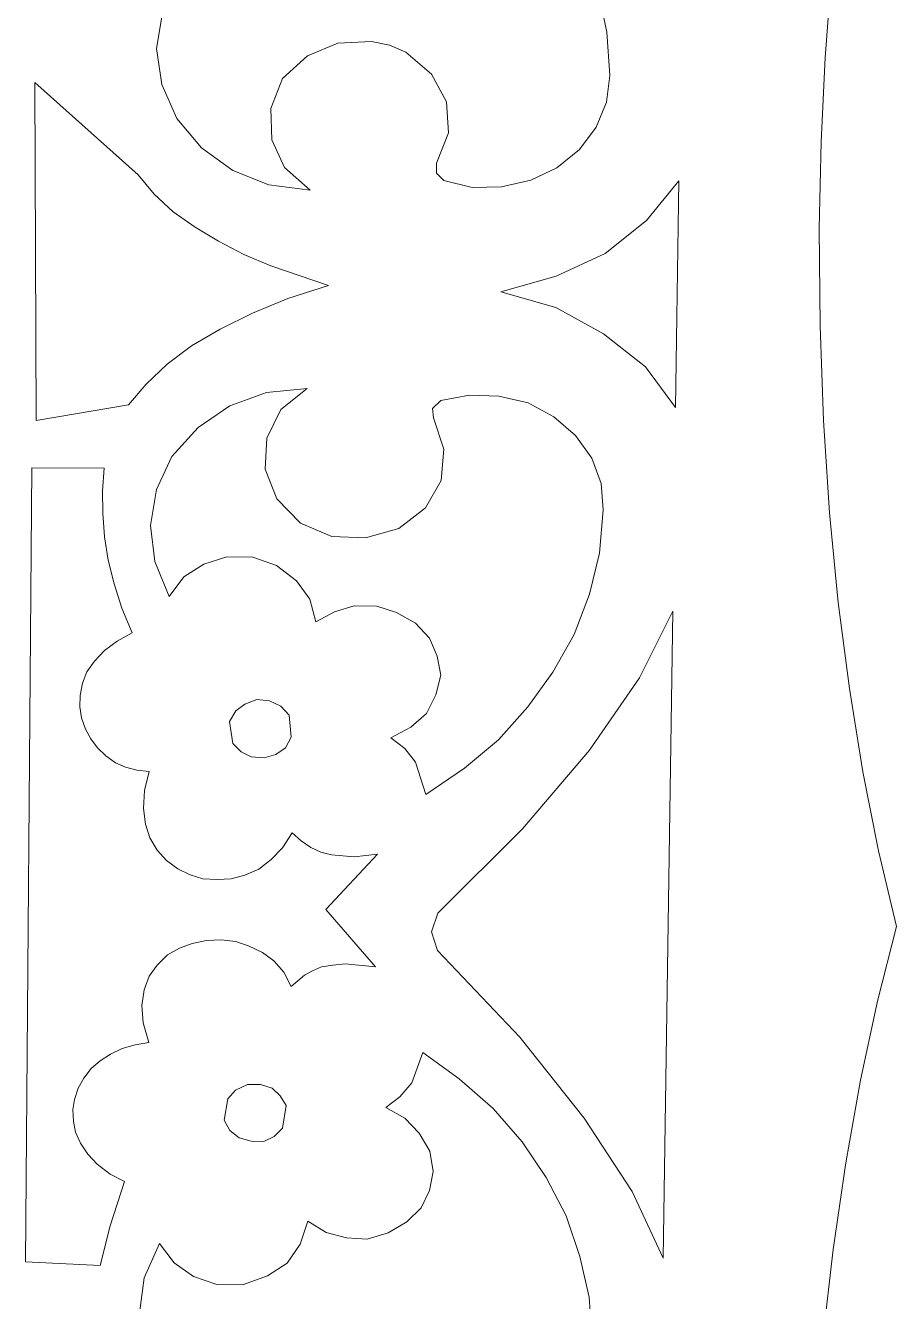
# Model space of a CAD drawing. Header units: inches. Extents: x -2.95 to 3.29, y -5.05 to 4.57.
# Drawn here: x 2.639 to 3.181, y 0.754 to 1.548 of the extents above; entities that cross this region are included whole.
import ezdxf

# ---------------------------------------------------------------- set-up
doc = ezdxf.new("R2010")
doc.units = ezdxf.units.IN
doc.header["$MEASUREMENT"] = 0
doc.layers.add('Katman 1', color=7, linetype='Continuous')

msp = doc.modelspace()

# ---------------------------------------------------------------- linework, layer by layer
at = {"layer": 'Katman 1', "color": 250, "lineweight": 9}
for points in [[(3.13624, 1.52815), (3.13624, 1.52815), (3.14015, 1.57992), (3.14015, 1.57992)], [(2.99517, 1.56981), (2.99517, 1.56981), (3.00057, 1.5439), (3.00057, 1.5439)], [(2.72049, 1.53383), (2.72049, 1.53383), (2.72417, 1.55587), (2.72417, 1.55587)], [(3.00057, 1.5439), (3.00057, 1.5439), (3.00245, 1.51695), (3.00245, 1.51695)], [(2.72382, 1.51143), (2.72382, 1.51143), (2.72049, 1.53383), (2.72049, 1.53383)], [(2.83324, 1.53713), (2.83324, 1.53713), (2.81424, 1.52923), (2.81424, 1.52923)], [(2.8542, 1.53805), (2.8542, 1.53805), (2.83324, 1.53713), (2.83324, 1.53713)], [(2.86543, 1.53587), (2.86543, 1.53587), (2.8542, 1.53805), (2.8542, 1.53805)], [(2.87553, 1.53159), (2.87553, 1.53159), (2.86543, 1.53587), (2.86543, 1.53587)], [(2.81424, 1.52923), (2.81424, 1.52923), (2.79875, 1.51504), (2.79875, 1.51504)], [(2.89149, 1.51782), (2.89149, 1.51782), (2.87553, 1.53159), (2.87553, 1.53159)], [(3.13371, 1.47567), (3.13371, 1.47567), (3.13624, 1.52815), (3.13624, 1.52815)], [(2.90085, 1.50055), (2.90085, 1.50055), (2.89149, 1.51782), (2.89149, 1.51782)], [(3.00245, 1.51695), (3.00245, 1.51695), (3.00023, 1.50048), (3.00023, 1.50048)], [(2.64474, 1.51271), (2.64474, 1.51271), (2.64556, 1.30238), (2.64556, 1.30238)], [(2.709, 1.4552), (2.709, 1.4552), (2.64474, 1.51271), (2.64474, 1.51271)], [(2.73313, 1.49033), (2.73313, 1.49033), (2.72382, 1.51143), (2.72382, 1.51143)], [(2.79875, 1.51504), (2.79875, 1.51504), (2.7916, 1.49654), (2.7916, 1.49654)], [(2.90207, 1.48131), (2.90207, 1.48131), (2.90085, 1.50055), (2.90085, 1.50055)], [(3.00023, 1.50048), (3.00023, 1.50048), (2.9938, 1.4848), (2.9938, 1.4848)], [(2.7916, 1.49654), (2.7916, 1.49654), (2.79211, 1.47693), (2.79211, 1.47693)], [(2.74838, 1.47203), (2.74838, 1.47203), (2.73313, 1.49033), (2.73313, 1.49033)], [(2.9938, 1.4848), (2.9938, 1.4848), (2.98356, 1.4709), (2.98356, 1.4709)], [(2.79211, 1.47693), (2.79211, 1.47693), (2.80007, 1.45974), (2.80007, 1.45974)], [(2.89457, 1.46248), (2.89457, 1.46248), (2.90207, 1.48131), (2.90207, 1.48131)], [(2.76785, 1.45785), (2.76785, 1.45785), (2.74838, 1.47203), (2.74838, 1.47203)], [(2.98356, 1.4709), (2.98356, 1.4709), (2.96944, 1.45945), (2.96944, 1.45945)], [(3.13262, 1.42174), (3.13262, 1.42174), (3.13371, 1.47567), (3.13371, 1.47567)], [(2.89452, 1.4562), (2.89452, 1.4562), (2.89457, 1.46248), (2.89457, 1.46248)], [(2.71907, 1.44322), (2.71907, 1.44322), (2.709, 1.4552), (2.709, 1.4552)], [(2.79021, 1.44894), (2.79021, 1.44894), (2.76785, 1.45785), (2.76785, 1.45785)], [(2.80007, 1.45974), (2.80007, 1.45974), (2.81607, 1.44559), (2.81607, 1.44559)], [(2.89904, 1.4516), (2.89904, 1.4516), (2.89452, 1.4562), (2.89452, 1.4562)], [(2.96944, 1.45945), (2.96944, 1.45945), (2.95329, 1.45189), (2.95329, 1.45189)], [(2.81607, 1.44559), (2.81607, 1.44559), (2.79021, 1.44894), (2.79021, 1.44894)], [(2.91683, 1.44724), (2.91683, 1.44724), (2.89904, 1.4516), (2.89904, 1.4516)], [(2.93506, 1.44781), (2.93506, 1.44781), (2.91683, 1.44724), (2.91683, 1.44724)], [(2.95329, 1.45189), (2.95329, 1.45189), (2.93506, 1.44781), (2.93506, 1.44781)], [(3.02516, 1.42683), (3.02516, 1.42683), (3.04534, 1.45147), (3.04534, 1.45147)], [(3.04534, 1.45147), (3.04534, 1.45147), (3.04319, 1.31048), (3.04319, 1.31048)], [(2.7309, 1.43228), (2.7309, 1.43228), (2.71907, 1.44322), (2.71907, 1.44322)], [(2.74446, 1.4227), (2.74446, 1.4227), (2.7309, 1.43228), (2.7309, 1.43228)], [(2.75908, 1.41385), (2.75908, 1.41385), (2.74446, 1.4227), (2.74446, 1.4227)], [(2.99949, 1.40634), (2.99949, 1.40634), (3.02516, 1.42683), (3.02516, 1.42683)], [(3.13319, 1.36122), (3.13319, 1.36122), (3.13262, 1.42174), (3.13262, 1.42174)], [(2.77478, 1.40566), (2.77478, 1.40566), (2.75908, 1.41385), (2.75908, 1.41385)], [(2.7915, 1.39853), (2.7915, 1.39853), (2.77478, 1.40566), (2.77478, 1.40566)], [(2.96891, 1.39223), (2.96891, 1.39223), (2.99949, 1.40634), (2.99949, 1.40634)], [(2.8275, 1.38636), (2.8275, 1.38636), (2.7915, 1.39853), (2.7915, 1.39853)], [(2.93454, 1.38234), (2.93454, 1.38234), (2.96891, 1.39223), (2.96891, 1.39223)], [(2.8022, 1.37818), (2.8022, 1.37818), (2.8275, 1.38636), (2.8275, 1.38636)], [(2.96876, 1.37262), (2.96876, 1.37262), (2.93454, 1.38234), (2.93454, 1.38234)], [(2.78009, 1.36919), (2.78009, 1.36919), (2.8022, 1.37818), (2.8022, 1.37818)], [(2.76008, 1.35924), (2.76008, 1.35924), (2.78009, 1.36919), (2.78009, 1.36919)], [(2.99839, 1.35632), (2.99839, 1.35632), (2.96876, 1.37262), (2.96876, 1.37262)], [(2.74213, 1.34889), (2.74213, 1.34889), (2.76008, 1.35924), (2.76008, 1.35924)], [(3.13515, 1.30238), (3.13515, 1.30238), (3.13319, 1.36122), (3.13319, 1.36122)], [(3.02445, 1.33583), (3.02445, 1.33583), (2.99839, 1.35632), (2.99839, 1.35632)], [(2.72702, 1.33743), (2.72702, 1.33743), (2.74213, 1.34889), (2.74213, 1.34889)], [(2.71394, 1.32498), (2.71394, 1.32498), (2.72702, 1.33743), (2.72702, 1.33743)], [(3.04319, 1.31048), (3.04319, 1.31048), (3.02445, 1.33583), (3.02445, 1.33583)], [(2.70297, 1.31209), (2.70297, 1.31209), (2.71394, 1.32498), (2.71394, 1.32498)], [(2.78882, 1.31981), (2.78882, 1.31981), (2.76602, 1.31159), (2.76602, 1.31159)], [(2.81404, 1.32239), (2.81404, 1.32239), (2.78882, 1.31981), (2.78882, 1.31981)], [(2.7978, 1.30925), (2.7978, 1.30925), (2.81404, 1.32239), (2.81404, 1.32239)], [(2.91515, 1.31813), (2.91515, 1.31813), (2.89728, 1.31476), (2.89728, 1.31476)], [(2.93335, 1.31763), (2.93335, 1.31763), (2.91515, 1.31813), (2.91515, 1.31813)], [(2.95149, 1.31329), (2.95149, 1.31329), (2.93335, 1.31763), (2.93335, 1.31763)], [(2.64556, 1.30238), (2.64556, 1.30238), (2.70297, 1.31209), (2.70297, 1.31209)], [(2.76602, 1.31159), (2.76602, 1.31159), (2.74631, 1.2981), (2.74631, 1.2981)], [(2.89728, 1.31476), (2.89728, 1.31476), (2.89199, 1.30993), (2.89199, 1.30993)], [(2.89199, 1.30993), (2.89199, 1.30993), (2.89265, 1.30397), (2.89265, 1.30397)], [(2.96751, 1.30474), (2.96751, 1.30474), (2.95149, 1.31329), (2.95149, 1.31329)], [(2.78898, 1.29145), (2.78898, 1.29145), (2.7978, 1.30925), (2.7978, 1.30925)], [(2.89265, 1.30397), (2.89265, 1.30397), (2.89915, 1.28465), (2.89915, 1.28465)], [(2.98109, 1.29308), (2.98109, 1.29308), (2.96751, 1.30474), (2.96751, 1.30474)], [(3.13891, 1.24497), (3.13891, 1.24497), (3.13515, 1.30238), (3.13515, 1.30238)], [(2.74631, 1.2981), (2.74631, 1.2981), (2.73006, 1.28002), (2.73006, 1.28002)], [(2.78806, 1.27221), (2.78806, 1.27221), (2.78898, 1.29145), (2.78898, 1.29145)], [(2.99111, 1.27906), (2.99111, 1.27906), (2.98109, 1.29308), (2.98109, 1.29308)], [(2.73006, 1.28002), (2.73006, 1.28002), (2.72044, 1.25945), (2.72044, 1.25945)], [(2.89915, 1.28465), (2.89915, 1.28465), (2.89757, 1.26506), (2.89757, 1.26506)], [(2.99697, 1.26324), (2.99697, 1.26324), (2.99111, 1.27906), (2.99111, 1.27906)], [(2.64286, 1.27302), (2.64286, 1.27302), (2.63898, 0.7792), (2.63898, 0.7792)], [(2.68797, 1.27267), (2.68797, 1.27267), (2.64286, 1.27302), (2.64286, 1.27302)], [(2.68681, 1.25867), (2.68681, 1.25867), (2.68797, 1.27267), (2.68797, 1.27267)], [(2.7953, 1.25362), (2.7953, 1.25362), (2.78806, 1.27221), (2.78806, 1.27221)], [(2.89757, 1.26506), (2.89757, 1.26506), (2.88764, 1.24798), (2.88764, 1.24798)], [(2.99824, 1.24678), (2.99824, 1.24678), (2.99697, 1.26324), (2.99697, 1.26324)], [(2.68708, 1.24467), (2.68708, 1.24467), (2.68681, 1.25867), (2.68681, 1.25867)], [(2.72044, 1.25945), (2.72044, 1.25945), (2.71678, 1.2371), (2.71678, 1.2371)], [(2.80989, 1.23846), (2.80989, 1.23846), (2.7953, 1.25362), (2.7953, 1.25362)], [(2.88764, 1.24798), (2.88764, 1.24798), (2.87109, 1.23518), (2.87109, 1.23518)], [(2.99592, 1.21985), (2.99592, 1.21985), (2.99824, 1.24678), (2.99824, 1.24678)], [(2.68802, 1.22997), (2.68802, 1.22997), (2.68708, 1.24467), (2.68708, 1.24467)], [(2.82941, 1.23022), (2.82941, 1.23022), (2.80989, 1.23846), (2.80989, 1.23846)], [(3.14443, 1.18926), (3.14443, 1.18926), (3.13891, 1.24497), (3.13891, 1.24497)], [(2.71678, 1.2371), (2.71678, 1.2371), (2.71939, 1.21468), (2.71939, 1.21468)], [(2.85038, 1.22939), (2.85038, 1.22939), (2.82941, 1.23022), (2.82941, 1.23022)], [(2.87109, 1.23518), (2.87109, 1.23518), (2.85038, 1.22939), (2.85038, 1.22939)], [(2.69035, 1.21559), (2.69035, 1.21559), (2.68802, 1.22997), (2.68802, 1.22997)], [(2.69407, 1.20085), (2.69407, 1.20085), (2.69035, 1.21559), (2.69035, 1.21559)], [(2.71939, 1.21468), (2.71939, 1.21468), (2.7283, 1.1929), (2.7283, 1.1929)], [(2.74984, 1.21304), (2.74984, 1.21304), (2.76421, 1.21751), (2.76421, 1.21751)], [(2.76421, 1.21751), (2.76421, 1.21751), (2.7803, 1.21738), (2.7803, 1.21738)], [(2.7803, 1.21738), (2.7803, 1.21738), (2.79497, 1.21231), (2.79497, 1.21231)], [(2.98976, 1.19433), (2.98976, 1.19433), (2.99592, 1.21985), (2.99592, 1.21985)], [(2.73749, 1.20509), (2.73749, 1.20509), (2.74984, 1.21304), (2.74984, 1.21304)], [(2.79497, 1.21231), (2.79497, 1.21231), (2.8075, 1.20276), (2.8075, 1.20276)], [(2.69887, 1.18575), (2.69887, 1.18575), (2.69407, 1.20085), (2.69407, 1.20085)], [(2.7283, 1.1929), (2.7283, 1.1929), (2.73749, 1.20509), (2.73749, 1.20509)], [(2.8075, 1.20276), (2.8075, 1.20276), (2.81581, 1.19117), (2.81581, 1.19117)], [(2.81581, 1.19117), (2.81581, 1.19117), (2.81954, 1.17716), (2.81954, 1.17716)], [(2.98011, 1.16923), (2.98011, 1.16923), (2.98976, 1.19433), (2.98976, 1.19433)], [(2.70539, 1.17032), (2.70539, 1.17032), (2.69887, 1.18575), (2.69887, 1.18575)], [(2.81954, 1.17716), (2.81954, 1.17716), (2.83115, 1.18333), (2.83115, 1.18333)], [(2.83115, 1.18333), (2.83115, 1.18333), (2.8434, 1.18708), (2.8434, 1.18708)], [(2.8434, 1.18708), (2.8434, 1.18708), (2.85743, 1.18697), (2.85743, 1.18697)], [(2.85743, 1.18697), (2.85743, 1.18697), (2.86964, 1.18303), (2.86964, 1.18303)], [(2.86964, 1.18303), (2.86964, 1.18303), (2.8815, 1.1763), (2.8815, 1.1763)], [(3.02084, 1.14231), (3.02084, 1.14231), (3.04148, 1.18378), (3.04148, 1.18378)], [(3.04148, 1.18378), (3.04148, 1.18378), (3.0355, 0.78134), (3.0355, 0.78134)], [(3.15136, 1.13569), (3.15136, 1.13569), (3.14443, 1.18926), (3.14443, 1.18926)], [(2.8815, 1.1763), (2.8815, 1.1763), (2.89013, 1.16711), (2.89013, 1.16711)], [(2.69591, 1.16515), (2.69591, 1.16515), (2.70539, 1.17032), (2.70539, 1.17032)], [(2.89013, 1.16711), (2.89013, 1.16711), (2.89498, 1.15588), (2.89498, 1.15588)], [(2.96698, 1.14587), (2.96698, 1.14587), (2.98011, 1.16923), (2.98011, 1.16923)], [(2.68183, 1.15268), (2.68183, 1.15268), (2.68815, 1.15925), (2.68815, 1.15925)], [(2.68815, 1.15925), (2.68815, 1.15925), (2.69591, 1.16515), (2.69591, 1.16515)], [(2.6772, 1.14605), (2.6772, 1.14605), (2.68183, 1.15268), (2.68183, 1.15268)], [(2.89498, 1.15588), (2.89498, 1.15588), (2.89733, 1.14397), (2.89733, 1.14397)], [(2.67435, 1.13905), (2.67435, 1.13905), (2.6772, 1.14605), (2.6772, 1.14605)], [(2.89733, 1.14397), (2.89733, 1.14397), (2.89408, 1.13175), (2.89408, 1.13175)], [(2.95143, 1.1243), (2.95143, 1.1243), (2.96698, 1.14587), (2.96698, 1.14587)], [(2.67288, 1.13135), (2.67288, 1.13135), (2.67435, 1.13905), (2.67435, 1.13905)], [(2.98969, 1.09739), (2.98969, 1.09739), (3.02084, 1.14231), (3.02084, 1.14231)], [(3.15969, 1.08383), (3.15969, 1.08383), (3.15136, 1.13569), (3.15136, 1.13569)], [(2.67283, 1.12437), (2.67283, 1.12437), (2.67288, 1.13135), (2.67288, 1.13135)], [(2.78276, 1.1288), (2.78276, 1.1288), (2.77539, 1.12604), (2.77539, 1.12604)], [(2.7908, 1.12802), (2.7908, 1.12802), (2.78276, 1.1288), (2.78276, 1.1288)], [(2.79775, 1.12481), (2.79775, 1.12481), (2.7908, 1.12802), (2.7908, 1.12802)], [(2.89408, 1.13175), (2.89408, 1.13175), (2.88837, 1.12026), (2.88837, 1.12026)], [(2.67382, 1.11739), (2.67382, 1.11739), (2.67283, 1.12437), (2.67283, 1.12437)], [(2.76977, 1.12185), (2.76977, 1.12185), (2.76587, 1.11526), (2.76587, 1.11526)], [(2.77539, 1.12604), (2.77539, 1.12604), (2.76977, 1.12185), (2.76977, 1.12185)], [(2.803, 1.11915), (2.803, 1.11915), (2.79775, 1.12481), (2.79775, 1.12481)], [(2.80427, 1.10552), (2.80427, 1.10552), (2.803, 1.11915), (2.803, 1.11915)], [(2.88837, 1.12026), (2.88837, 1.12026), (2.87853, 1.11156), (2.87853, 1.11156)], [(2.93307, 1.10381), (2.93307, 1.10381), (2.95143, 1.1243), (2.95143, 1.1243)], [(2.67621, 1.11037), (2.67621, 1.11037), (2.67382, 1.11739), (2.67382, 1.11739)], [(2.76587, 1.11526), (2.76587, 1.11526), (2.76784, 1.1016), (2.76784, 1.1016)], [(2.87853, 1.11156), (2.87853, 1.11156), (2.86623, 1.10503), (2.86623, 1.10503)], [(2.67967, 1.10438), (2.67967, 1.10438), (2.67621, 1.11037), (2.67621, 1.11037)], [(2.68383, 1.09872), (2.68383, 1.09872), (2.67967, 1.10438), (2.67967, 1.10438)], [(2.80073, 1.09888), (2.80073, 1.09888), (2.80427, 1.10552), (2.80427, 1.10552)], [(2.86623, 1.10503), (2.86623, 1.10503), (2.87491, 1.0983), (2.87491, 1.0983)], [(2.91193, 1.08611), (2.91193, 1.08611), (2.93307, 1.10381), (2.93307, 1.10381)], [(2.68901, 1.09382), (2.68901, 1.09382), (2.68383, 1.09872), (2.68383, 1.09872)], [(2.76784, 1.1016), (2.76784, 1.1016), (2.77306, 1.09631), (2.77306, 1.09631)], [(2.77306, 1.09631), (2.77306, 1.09631), (2.77932, 1.09311), (2.77932, 1.09311)], [(2.79474, 1.09472), (2.79474, 1.09472), (2.80073, 1.09888), (2.80073, 1.09888)], [(2.87491, 1.0983), (2.87491, 1.0983), (2.88151, 1.08986), (2.88151, 1.08986)], [(2.94803, 1.04838), (2.94803, 1.04838), (2.98969, 1.09739), (2.98969, 1.09739)], [(2.69498, 1.08955), (2.69498, 1.08955), (2.68901, 1.09382), (2.68901, 1.09382)], [(2.7012, 1.08672), (2.7012, 1.08672), (2.69498, 1.08955), (2.69498, 1.08955)], [(2.77932, 1.09311), (2.77932, 1.09311), (2.78741, 1.09267), (2.78741, 1.09267)], [(2.78741, 1.09267), (2.78741, 1.09267), (2.79474, 1.09472), (2.79474, 1.09472)], [(2.88151, 1.08986), (2.88151, 1.08986), (2.88798, 1.06985), (2.88798, 1.06985)], [(2.70821, 1.08489), (2.70821, 1.08489), (2.7012, 1.08672), (2.7012, 1.08672)], [(2.71592, 1.08412), (2.71592, 1.08412), (2.70821, 1.08489), (2.70821, 1.08489)], [(2.71304, 1.07227), (2.71304, 1.07227), (2.71592, 1.08412), (2.71592, 1.08412)], [(2.88798, 1.06985), (2.88798, 1.06985), (2.91193, 1.08611), (2.91193, 1.08611)], [(3.16946, 1.03473), (3.16946, 1.03473), (3.15969, 1.08383), (3.15969, 1.08383)], [(2.71225, 1.06108), (2.71225, 1.06108), (2.71304, 1.07227), (2.71304, 1.07227)], [(2.71355, 1.05126), (2.71355, 1.05126), (2.71225, 1.06108), (2.71225, 1.06108)], [(2.7163, 1.04287), (2.7163, 1.04287), (2.71355, 1.05126), (2.71355, 1.05126)], [(2.89546, 0.99594), (2.89546, 0.99594), (2.94803, 1.04838), (2.94803, 1.04838)], [(2.7208, 1.0351), (2.7208, 1.0351), (2.7163, 1.04287), (2.7163, 1.04287)], [(2.80485, 1.04599), (2.80485, 1.04599), (2.79886, 1.03661), (2.79886, 1.03661)], [(2.81041, 1.04104), (2.81041, 1.04104), (2.80485, 1.04599), (2.80485, 1.04599)], [(2.81635, 1.03681), (2.81635, 1.03681), (2.81041, 1.04104), (2.81041, 1.04104)], [(2.72668, 1.02876), (2.72668, 1.02876), (2.7208, 1.0351), (2.7208, 1.0351)], [(2.79886, 1.03661), (2.79886, 1.03661), (2.79178, 1.02929), (2.79178, 1.02929)], [(2.82262, 1.03396), (2.82262, 1.03396), (2.81635, 1.03681), (2.81635, 1.03681)], [(2.82928, 1.03216), (2.82928, 1.03216), (2.82262, 1.03396), (2.82262, 1.03396)], [(2.82583, 0.99822), (2.82583, 0.99822), (2.85797, 1.03264), (2.85797, 1.03264)], [(2.84327, 1.031), (2.84327, 1.031), (2.82928, 1.03216), (2.82928, 1.03216)], [(2.85797, 1.03264), (2.85797, 1.03264), (2.84327, 1.031), (2.84327, 1.031)], [(3.18062, 0.98773), (3.18062, 0.98773), (3.16946, 1.03473), (3.16946, 1.03473)], [(2.73364, 1.02346), (2.73364, 1.02346), (2.72668, 1.02876), (2.72668, 1.02876)], [(2.79178, 1.02929), (2.79178, 1.02929), (2.78402, 1.0234), (2.78402, 1.0234)], [(2.7413, 1.01989), (2.7413, 1.01989), (2.73364, 1.02346), (2.73364, 1.02346)], [(2.74935, 1.01738), (2.74935, 1.01738), (2.7413, 1.01989), (2.7413, 1.01989)], [(2.75808, 1.01698), (2.75808, 1.01698), (2.74935, 1.01738), (2.74935, 1.01738)], [(2.76682, 1.01724), (2.76682, 1.01724), (2.75808, 1.01698), (2.75808, 1.01698)], [(2.77528, 1.01963), (2.77528, 1.01963), (2.76682, 1.01724), (2.76682, 1.01724)], [(2.78402, 1.0234), (2.78402, 1.0234), (2.77528, 1.01963), (2.77528, 1.01963)], [(2.85671, 0.96265), (2.85671, 0.96265), (2.82583, 0.99822), (2.82583, 0.99822)], [(2.89152, 0.98444), (2.89152, 0.98444), (2.89546, 0.99594), (2.89546, 0.99594)], [(2.89528, 0.97284), (2.89528, 0.97284), (2.89152, 0.98444), (2.89152, 0.98444)], [(3.16872, 0.94126), (3.16872, 0.94126), (3.18062, 0.98773), (3.18062, 0.98773)], [(2.73466, 0.9741), (2.73466, 0.9741), (2.7427, 0.97719), (2.7427, 0.97719)], [(2.7427, 0.97719), (2.7427, 0.97719), (2.75147, 0.97887), (2.75147, 0.97887)], [(2.75147, 0.97887), (2.75147, 0.97887), (2.76059, 0.97947), (2.76059, 0.97947)], [(2.76059, 0.97947), (2.76059, 0.97947), (2.76969, 0.9784), (2.76969, 0.9784)], [(2.76969, 0.9784), (2.76969, 0.9784), (2.77807, 0.97551), (2.77807, 0.97551)], [(2.72093, 0.96371), (2.72093, 0.96371), (2.72727, 0.96995), (2.72727, 0.96995)], [(2.72727, 0.96995), (2.72727, 0.96995), (2.73466, 0.9741), (2.73466, 0.9741)], [(2.77807, 0.97551), (2.77807, 0.97551), (2.78646, 0.9716), (2.78646, 0.9716)], [(2.78646, 0.9716), (2.78646, 0.9716), (2.7934, 0.96628), (2.7934, 0.96628)], [(2.94633, 0.91891), (2.94633, 0.91891), (2.89528, 0.97284), (2.89528, 0.97284)], [(2.71596, 0.95675), (2.71596, 0.95675), (2.72093, 0.96371), (2.72093, 0.96371)], [(2.7934, 0.96628), (2.7934, 0.96628), (2.79963, 0.95923), (2.79963, 0.95923)], [(2.81748, 0.96018), (2.81748, 0.96018), (2.82308, 0.96253), (2.82308, 0.96253)], [(2.82308, 0.96253), (2.82308, 0.96253), (2.83013, 0.96357), (2.83013, 0.96357)], [(2.83013, 0.96357), (2.83013, 0.96357), (2.83779, 0.96455), (2.83779, 0.96455)], [(2.83779, 0.96455), (2.83779, 0.96455), (2.85671, 0.96265), (2.85671, 0.96265)], [(2.71274, 0.94837), (2.71274, 0.94837), (2.71596, 0.95675), (2.71596, 0.95675)], [(2.79963, 0.95923), (2.79963, 0.95923), (2.8041, 0.95046), (2.8041, 0.95046)], [(2.8041, 0.95046), (2.8041, 0.95046), (2.81256, 0.95739), (2.81256, 0.95739)], [(2.81256, 0.95739), (2.81256, 0.95739), (2.81748, 0.96018), (2.81748, 0.96018)], [(2.71129, 0.93859), (2.71129, 0.93859), (2.71274, 0.94837), (2.71274, 0.94837)], [(2.71224, 0.92773), (2.71224, 0.92773), (2.71129, 0.93859), (2.71129, 0.93859)], [(3.15818, 0.89203), (3.15818, 0.89203), (3.16872, 0.94126), (3.16872, 0.94126)], [(2.71564, 0.91548), (2.71564, 0.91548), (2.71224, 0.92773), (2.71224, 0.92773)], [(2.69916, 0.91174), (2.69916, 0.91174), (2.70722, 0.91413), (2.70722, 0.91413)], [(2.70722, 0.91413), (2.70722, 0.91413), (2.71564, 0.91548), (2.71564, 0.91548)], [(2.98649, 0.86853), (2.98649, 0.86853), (2.94633, 0.91891), (2.94633, 0.91891)], [(2.68546, 0.90414), (2.68546, 0.90414), (2.69178, 0.9083), (2.69178, 0.9083)], [(2.69178, 0.9083), (2.69178, 0.9083), (2.69916, 0.91174), (2.69916, 0.91174)], [(2.87926, 0.89035), (2.87926, 0.89035), (2.886, 0.90924), (2.886, 0.90924)], [(2.886, 0.90924), (2.886, 0.90924), (2.90865, 0.89294), (2.90865, 0.89294)], [(2.67522, 0.89338), (2.67522, 0.89338), (2.67984, 0.89927), (2.67984, 0.89927)], [(2.67984, 0.89927), (2.67984, 0.89927), (2.68546, 0.90414), (2.68546, 0.90414)], [(2.67168, 0.88711), (2.67168, 0.88711), (2.67522, 0.89338), (2.67522, 0.89338)], [(2.76963, 0.88596), (2.76963, 0.88596), (2.77702, 0.88944), (2.77702, 0.88944)], [(2.77702, 0.88944), (2.77702, 0.88944), (2.78506, 0.88938), (2.78506, 0.88938)], [(2.78506, 0.88938), (2.78506, 0.88938), (2.79242, 0.88719), (2.79242, 0.88719)], [(2.87183, 0.88168), (2.87183, 0.88168), (2.87926, 0.89035), (2.87926, 0.89035)], [(2.90865, 0.89294), (2.90865, 0.89294), (2.92987, 0.87456), (2.92987, 0.87456)], [(3.14905, 0.84065), (3.14905, 0.84065), (3.15818, 0.89203), (3.15818, 0.89203)], [(2.66949, 0.88013), (2.66949, 0.88013), (2.67168, 0.88711), (2.67168, 0.88711)], [(2.76472, 0.88041), (2.76472, 0.88041), (2.76963, 0.88596), (2.76963, 0.88596)], [(2.79242, 0.88719), (2.79242, 0.88719), (2.7973, 0.88226), (2.7973, 0.88226)], [(2.7973, 0.88226), (2.7973, 0.88226), (2.80109, 0.87626), (2.80109, 0.87626)], [(2.86302, 0.87508), (2.86302, 0.87508), (2.87183, 0.88168), (2.87183, 0.88168)], [(2.66842, 0.8738), (2.66842, 0.8738), (2.66949, 0.88013), (2.66949, 0.88013)], [(2.66872, 0.86649), (2.66872, 0.86649), (2.66842, 0.8738), (2.66842, 0.8738)], [(2.76253, 0.86713), (2.76253, 0.86713), (2.76472, 0.88041), (2.76472, 0.88041)], [(2.80109, 0.87626), (2.80109, 0.87626), (2.79887, 0.86231), (2.79887, 0.86231)], [(2.87486, 0.86837), (2.87486, 0.86837), (2.86302, 0.87508), (2.86302, 0.87508)], [(2.92987, 0.87456), (2.92987, 0.87456), (2.94788, 0.85377), (2.94788, 0.85377)], [(2.67004, 0.85981), (2.67004, 0.85981), (2.66872, 0.86649), (2.66872, 0.86649)], [(2.76595, 0.8608), (2.76595, 0.8608), (2.76253, 0.86713), (2.76253, 0.86713)], [(2.88388, 0.85916), (2.88388, 0.85916), (2.87486, 0.86837), (2.87486, 0.86837)], [(3.01627, 0.82281), (3.01627, 0.82281), (2.98649, 0.86853), (2.98649, 0.86853)], [(2.67314, 0.85281), (2.67314, 0.85281), (2.67004, 0.85981), (2.67004, 0.85981)], [(2.77189, 0.85624), (2.77189, 0.85624), (2.76595, 0.8608), (2.76595, 0.8608)], [(2.79887, 0.86231), (2.79887, 0.86231), (2.79359, 0.85711), (2.79359, 0.85711)], [(2.89045, 0.84793), (2.89045, 0.84793), (2.88388, 0.85916), (2.88388, 0.85916)], [(2.67765, 0.84611), (2.67765, 0.84611), (2.67314, 0.85281), (2.67314, 0.85281)], [(2.77921, 0.85407), (2.77921, 0.85407), (2.77189, 0.85624), (2.77189, 0.85624)], [(2.78723, 0.854), (2.78723, 0.854), (2.77921, 0.85407), (2.77921, 0.85407)], [(2.79359, 0.85711), (2.79359, 0.85711), (2.78723, 0.854), (2.78723, 0.854)], [(2.94788, 0.85377), (2.94788, 0.85377), (2.96278, 0.8316), (2.96278, 0.8316)], [(2.68353, 0.8398), (2.68353, 0.8398), (2.67765, 0.84611), (2.67765, 0.84611)], [(2.89246, 0.83531), (2.89246, 0.83531), (2.89045, 0.84793), (2.89045, 0.84793)], [(2.69155, 0.83373), (2.69155, 0.83373), (2.68353, 0.8398), (2.68353, 0.8398)], [(2.7006, 0.82913), (2.7006, 0.82913), (2.69155, 0.83373), (2.69155, 0.83373)], [(2.89026, 0.82344), (2.89026, 0.82344), (2.89246, 0.83531), (2.89246, 0.83531)], [(3.14127, 0.78685), (3.14127, 0.78685), (3.14905, 0.84065), (3.14905, 0.84065)], [(2.69165, 0.80155), (2.69165, 0.80155), (2.7006, 0.82913), (2.7006, 0.82913)], [(2.96278, 0.8316), (2.96278, 0.8316), (2.97519, 0.80772), (2.97519, 0.80772)], [(2.88493, 0.81263), (2.88493, 0.81263), (2.89026, 0.82344), (2.89026, 0.82344)], [(3.0355, 0.78134), (3.0355, 0.78134), (3.01627, 0.82281), (3.01627, 0.82281)], [(2.87611, 0.80397), (2.87611, 0.80397), (2.88493, 0.81263), (2.88493, 0.81263)], [(2.80987, 0.79013), (2.80987, 0.79013), (2.81453, 0.80445), (2.81453, 0.80445)], [(2.81453, 0.80445), (2.81453, 0.80445), (2.82601, 0.79734), (2.82601, 0.79734)], [(2.8645, 0.79704), (2.8645, 0.79704), (2.87611, 0.80397), (2.87611, 0.80397)], [(2.97519, 0.80772), (2.97519, 0.80772), (2.98375, 0.78244), (2.98375, 0.78244)], [(2.6855, 0.77675), (2.6855, 0.77675), (2.69165, 0.80155), (2.69165, 0.80155)], [(2.82601, 0.79734), (2.82601, 0.79734), (2.83859, 0.79406), (2.83859, 0.79406)], [(2.83859, 0.79406), (2.83859, 0.79406), (2.85151, 0.7933), (2.85151, 0.7933)], [(2.85151, 0.7933), (2.85151, 0.7933), (2.8645, 0.79704), (2.8645, 0.79704)], [(2.71273, 0.76919), (2.71273, 0.76919), (2.72234, 0.79046), (2.72234, 0.79046)], [(2.72234, 0.79046), (2.72234, 0.79046), (2.73139, 0.77848), (2.73139, 0.77848)], [(2.8017, 0.77829), (2.8017, 0.77829), (2.80987, 0.79013), (2.80987, 0.79013)], [(3.13487, 0.73124), (3.13487, 0.73124), (3.14127, 0.78685), (3.14127, 0.78685)], [(2.63898, 0.7792), (2.63898, 0.7792), (2.6855, 0.77675), (2.6855, 0.77675)], [(2.73139, 0.77848), (2.73139, 0.77848), (2.74354, 0.77), (2.74354, 0.77)], [(2.78939, 0.77031), (2.78939, 0.77031), (2.8017, 0.77829), (2.8017, 0.77829)], [(2.98375, 0.78244), (2.98375, 0.78244), (2.98948, 0.75721), (2.98948, 0.75721)], [(2.74354, 0.77), (2.74354, 0.77), (2.75786, 0.76501), (2.75786, 0.76501)], [(2.77397, 0.76488), (2.77397, 0.76488), (2.78939, 0.77031), (2.78939, 0.77031)], [(2.70978, 0.74714), (2.70978, 0.74714), (2.71273, 0.76919), (2.71273, 0.76919)], [(2.75786, 0.76501), (2.75786, 0.76501), (2.77397, 0.76488), (2.77397, 0.76488)], [(2.98948, 0.75721), (2.98948, 0.75721), (2.99136, 0.72986), (2.99136, 0.72986)]]:
    msp.add_open_spline(points, degree=3, dxfattribs=at)

doc.saveas('drawing.dxf')
